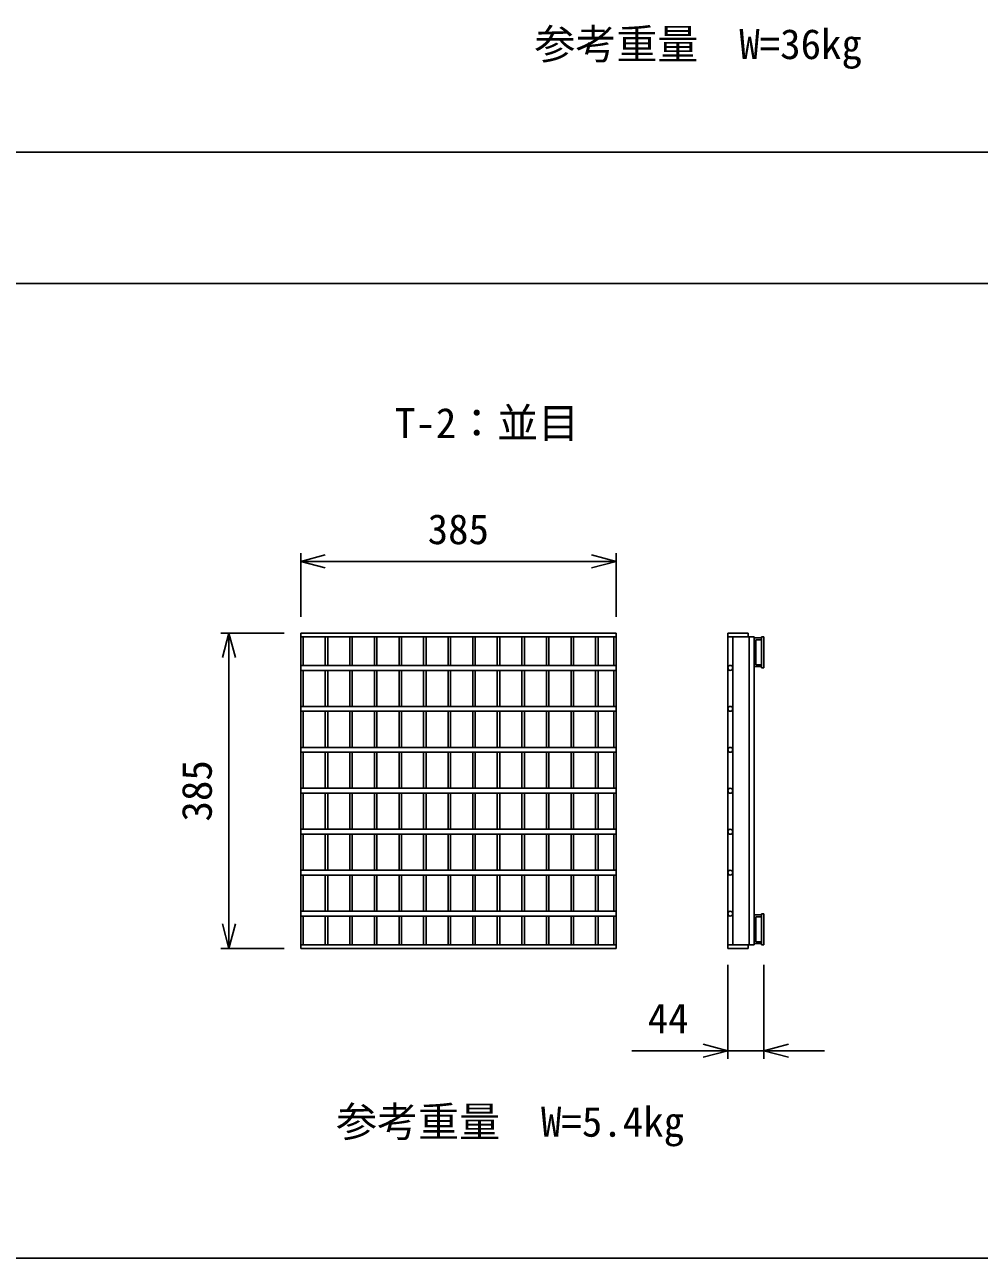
# Model space of a CAD drawing. Units: millimetres, scale not verified. Extents: x 12 to 21012, y 0 to 14850.
# Drawn here: x 3481 to 4646, y 6073 to 7578 of the extents above; entities that cross this region are included whole.
import ezdxf
from ezdxf.enums import TextEntityAlignment as Align

# ---------------------------------------------------------------- set-up
doc = ezdxf.new("R2010")
doc.units = ezdxf.units.MM
doc.header["$LTSCALE"] = 25
for name, color, linetype, lineweight in [('DIM', 7, 'Continuous', 25), ('HATCH', 6, 'Continuous', 25), ('TXT', 7, 'Continuous', 25)]:
    doc.layers.add(name, color=color, linetype=linetype, lineweight=lineweight)
doc.styles.add('ＭＳ ゴシック', font='')
doc.styles.get('ＭＳ ゴシック').set_extended_font_data('MS Gothic')

msp = doc.modelspace()

# ---------------------------------------------------------------- linework, layer by layer
at = {"layer": 'DIM'}
for p, q in [((3818.14, 6855.76), (3818.14, 6933.26)), ((3818.14, 6923.26), (3848.14, 6931.3)), ((4173.14, 6931.3), (4203.14, 6923.26)), ((4203.14, 6855.76), (4203.14, 6933.26)), ((4203.14, 6923.26), (3818.14, 6923.26)), ((3848.14, 6915.22), (3818.14, 6923.26)), ((4203.14, 6923.26), (4173.14, 6915.22)), ((3798.14, 6835.76), (3720.64, 6835.76)), ((3722.6, 6805.76), (3730.64, 6835.76)), ((3730.64, 6835.76), (3730.64, 6450.76)), ((3730.64, 6835.76), (3738.68, 6805.76)), ((3730.64, 6450.76), (3722.6, 6480.76)), ((3738.68, 6480.76), (3730.64, 6450.76)), ((3798.14, 6450.76), (3720.64, 6450.76)), ((4339.46, 6316.04), (4339.46, 6430.76)), ((4383.46, 6316.04), (4383.46, 6430.76)), ((4222.2, 6326.04), (4339.46, 6326.04)), ((4339.46, 6326.04), (4309.46, 6334.08)), ((4309.46, 6318), (4339.46, 6326.04)), ((4383.46, 6326.04), (4339.46, 6326.04)), ((4383.46, 6326.04), (4413.46, 6334.08)), ((4457.42, 6326.04), (4383.46, 6326.04)), ((4413.46, 6318), (4383.46, 6326.04))]:
    msp.add_line(p, q, dxfattribs=at)
at = {"layer": 'HATCH'}
for p, q in [((3818.14, 6835.76), (4203.14, 6835.76)), ((3818.14, 6450.76), (3818.14, 6835.76)), ((3818.14, 6831.26), (4203.14, 6831.26)), ((3821.14, 6831.26), (3821.14, 6796.26)), ((3848.14, 6831.26), (3848.14, 6796.26)), ((3851.14, 6831.26), (3851.14, 6796.26)), ((3878.14, 6831.26), (3878.14, 6796.26)), ((3881.14, 6831.26), (3881.14, 6796.26)), ((3908.14, 6831.26), (3908.14, 6796.26)), ((3911.14, 6831.26), (3911.14, 6796.26)), ((3938.14, 6831.26), (3938.14, 6796.26)), ((3941.14, 6831.26), (3941.14, 6796.26)), ((3968.14, 6831.26), (3968.14, 6796.26)), ((3971.14, 6831.26), (3971.14, 6796.26)), ((3998.14, 6831.26), (3998.14, 6796.26)), ((4001.14, 6831.26), (4001.14, 6796.26)), ((4028.14, 6831.26), (4028.14, 6796.26)), ((4031.14, 6831.26), (4031.14, 6796.26)), ((4058.14, 6831.26), (4058.14, 6796.26)), ((4061.14, 6831.26), (4061.14, 6796.26)), ((4088.14, 6831.26), (4088.14, 6796.26)), ((4091.14, 6831.26), (4091.14, 6796.26)), ((4118.14, 6831.26), (4118.14, 6796.26)), ((4121.14, 6831.26), (4121.14, 6796.26)), ((4148.14, 6831.26), (4148.14, 6796.26)), ((4151.14, 6831.26), (4151.14, 6796.26)), ((4178.14, 6831.26), (4178.14, 6796.26)), ((4181.14, 6831.26), (4181.14, 6796.26)), ((4200.14, 6831.26), (4200.14, 6796.26)), ((4203.14, 6450.76), (4203.14, 6835.76)), ((4339.46, 6835.76), (4339.46, 6450.76)), ((4339.46, 6835.76), (4364.46, 6835.76)), ((4339.46, 6831.26), (4371.46, 6831.26)), ((4345.46, 6831.26), (4345.46, 6455.26)), ((4364.46, 6835.76), (4364.46, 6831.26)), ((4365.46, 6831.26), (4365.46, 6455.26)), ((4371.46, 6831.26), (4371.46, 6455.26)), ((4371.46, 6829.76), (4380.46, 6829.76)), ((4371.46, 6794.76), (4371.46, 6829.76)), ((4380.46, 6827.46), (4373.76, 6827.46)), ((4373.76, 6827.46), (4373.76, 6797.06)), ((4380.46, 6793.26), (4380.46, 6831.26)), ((4380.46, 6831.26), (4383.46, 6831.26)), ((4383.46, 6831.26), (4383.46, 6793.26)), ((3818.14, 6796.26), (4203.14, 6796.26)), ((4380.46, 6794.76), (4371.46, 6794.76)), ((4373.76, 6797.06), (4380.46, 6797.06)), ((4383.46, 6793.26), (4380.46, 6793.26)), ((3818.14, 6790.26), (4203.14, 6790.26)), ((3821.14, 6790.26), (3821.14, 6746.26)), ((3848.14, 6790.26), (3848.14, 6746.26)), ((3851.14, 6790.26), (3851.14, 6746.26)), ((3878.14, 6790.26), (3878.14, 6746.26)), ((3881.14, 6790.26), (3881.14, 6746.26)), ((3908.14, 6790.26), (3908.14, 6746.26)), ((3911.14, 6790.26), (3911.14, 6746.26)), ((3938.14, 6790.26), (3938.14, 6746.26)), ((3941.14, 6790.26), (3941.14, 6746.26)), ((3968.14, 6790.26), (3968.14, 6746.26)), ((3971.14, 6790.26), (3971.14, 6746.26)), ((3998.14, 6790.26), (3998.14, 6746.26)), ((4001.14, 6790.26), (4001.14, 6746.26)), ((4028.14, 6790.26), (4028.14, 6746.26)), ((4031.14, 6790.26), (4031.14, 6746.26)), ((4058.14, 6790.26), (4058.14, 6746.26)), ((4061.14, 6790.26), (4061.14, 6746.26)), ((4088.14, 6790.26), (4088.14, 6746.26)), ((4091.14, 6790.26), (4091.14, 6746.26)), ((4118.14, 6790.26), (4118.14, 6746.26)), ((4121.14, 6790.26), (4121.14, 6746.26)), ((4148.14, 6790.26), (4148.14, 6746.26)), ((4151.14, 6790.26), (4151.14, 6746.26)), ((4178.14, 6790.26), (4178.14, 6746.26)), ((4181.14, 6790.26), (4181.14, 6746.26)), ((4200.14, 6790.26), (4200.14, 6746.26)), ((3818.14, 6746.26), (4203.14, 6746.26)), ((3818.14, 6740.26), (4203.14, 6740.26)), ((3821.14, 6740.26), (3821.14, 6696.26)), ((3848.14, 6740.26), (3848.14, 6696.26)), ((3851.14, 6740.26), (3851.14, 6696.26)), ((3878.14, 6740.26), (3878.14, 6696.26)), ((3881.14, 6740.26), (3881.14, 6696.26)), ((3908.14, 6740.26), (3908.14, 6696.26)), ((3911.14, 6740.26), (3911.14, 6696.26)), ((3938.14, 6740.26), (3938.14, 6696.26)), ((3941.14, 6740.26), (3941.14, 6696.26)), ((3968.14, 6740.26), (3968.14, 6696.26)), ((3971.14, 6740.26), (3971.14, 6696.26)), ((3998.14, 6740.26), (3998.14, 6696.26)), ((4001.14, 6740.26), (4001.14, 6696.26)), ((4028.14, 6740.26), (4028.14, 6696.26)), ((4031.14, 6740.26), (4031.14, 6696.26)), ((4058.14, 6740.26), (4058.14, 6696.26)), ((4061.14, 6740.26), (4061.14, 6696.26)), ((4088.14, 6740.26), (4088.14, 6696.26)), ((4091.14, 6740.26), (4091.14, 6696.26)), ((4118.14, 6740.26), (4118.14, 6696.26)), ((4121.14, 6740.26), (4121.14, 6696.26)), ((4148.14, 6740.26), (4148.14, 6696.26)), ((4151.14, 6740.26), (4151.14, 6696.26)), ((4178.14, 6740.26), (4178.14, 6696.26)), ((4181.14, 6740.26), (4181.14, 6696.26)), ((4200.14, 6740.26), (4200.14, 6696.26)), ((3818.14, 6696.26), (4203.14, 6696.26)), ((3818.14, 6690.26), (4203.14, 6690.26)), ((3821.14, 6690.26), (3821.14, 6646.26)), ((3848.14, 6690.26), (3848.14, 6646.26)), ((3851.14, 6690.26), (3851.14, 6646.26)), ((3878.14, 6690.26), (3878.14, 6646.26)), ((3881.14, 6690.26), (3881.14, 6646.26)), ((3908.14, 6690.26), (3908.14, 6646.26)), ((3911.14, 6690.26), (3911.14, 6646.26)), ((3938.14, 6690.26), (3938.14, 6646.26)), ((3941.14, 6690.26), (3941.14, 6646.26)), ((3968.14, 6690.26), (3968.14, 6646.26)), ((3971.14, 6690.26), (3971.14, 6646.26)), ((3998.14, 6690.26), (3998.14, 6646.26)), ((4001.14, 6690.26), (4001.14, 6646.26)), ((4028.14, 6690.26), (4028.14, 6646.26)), ((4031.14, 6690.26), (4031.14, 6646.26)), ((4058.14, 6690.26), (4058.14, 6646.26)), ((4061.14, 6690.26), (4061.14, 6646.26)), ((4088.14, 6690.26), (4088.14, 6646.26)), ((4091.14, 6690.26), (4091.14, 6646.26)), ((4118.14, 6690.26), (4118.14, 6646.26)), ((4121.14, 6690.26), (4121.14, 6646.26)), ((4148.14, 6690.26), (4148.14, 6646.26)), ((4151.14, 6690.26), (4151.14, 6646.26)), ((4178.14, 6690.26), (4178.14, 6646.26)), ((4181.14, 6690.26), (4181.14, 6646.26)), ((4200.14, 6690.26), (4200.14, 6646.26)), ((3818.14, 6646.26), (4203.14, 6646.26)), ((3818.14, 6640.26), (4203.14, 6640.26)), ((3821.14, 6640.26), (3821.14, 6596.26)), ((3848.14, 6640.26), (3848.14, 6596.26)), ((3851.14, 6640.26), (3851.14, 6596.26)), ((3878.14, 6640.26), (3878.14, 6596.26)), ((3881.14, 6640.26), (3881.14, 6596.26)), ((3908.14, 6640.26), (3908.14, 6596.26)), ((3911.14, 6640.26), (3911.14, 6596.26)), ((3938.14, 6640.26), (3938.14, 6596.26)), ((3941.14, 6640.26), (3941.14, 6596.26)), ((3968.14, 6640.26), (3968.14, 6596.26)), ((3971.14, 6640.26), (3971.14, 6596.26)), ((3998.14, 6640.26), (3998.14, 6596.26)), ((4001.14, 6640.26), (4001.14, 6596.26)), ((4028.14, 6640.26), (4028.14, 6596.26)), ((4031.14, 6640.26), (4031.14, 6596.26)), ((4058.14, 6640.26), (4058.14, 6596.26)), ((4061.14, 6640.26), (4061.14, 6596.26)), ((4088.14, 6640.26), (4088.14, 6596.26)), ((4091.14, 6640.26), (4091.14, 6596.26)), ((4118.14, 6640.26), (4118.14, 6596.26)), ((4121.14, 6640.26), (4121.14, 6596.26)), ((4148.14, 6640.26), (4148.14, 6596.26)), ((4151.14, 6640.26), (4151.14, 6596.26)), ((4178.14, 6640.26), (4178.14, 6596.26)), ((4181.14, 6640.26), (4181.14, 6596.26)), ((4200.14, 6640.26), (4200.14, 6596.26)), ((3818.14, 6596.26), (4203.14, 6596.26)), ((3818.14, 6590.26), (4203.14, 6590.26)), ((3821.14, 6590.26), (3821.14, 6546.26)), ((3848.14, 6590.26), (3848.14, 6546.26)), ((3851.14, 6590.26), (3851.14, 6546.26)), ((3878.14, 6590.26), (3878.14, 6546.26)), ((3881.14, 6590.26), (3881.14, 6546.26)), ((3908.14, 6590.26), (3908.14, 6546.26)), ((3911.14, 6590.26), (3911.14, 6546.26)), ((3938.14, 6590.26), (3938.14, 6546.26)), ((3941.14, 6590.26), (3941.14, 6546.26)), ((3968.14, 6590.26), (3968.14, 6546.26)), ((3971.14, 6590.26), (3971.14, 6546.26)), ((3998.14, 6590.26), (3998.14, 6546.26)), ((4001.14, 6590.26), (4001.14, 6546.26)), ((4028.14, 6590.26), (4028.14, 6546.26)), ((4031.14, 6590.26), (4031.14, 6546.26)), ((4058.14, 6590.26), (4058.14, 6546.26)), ((4061.14, 6590.26), (4061.14, 6546.26)), ((4088.14, 6590.26), (4088.14, 6546.26)), ((4091.14, 6590.26), (4091.14, 6546.26)), ((4118.14, 6590.26), (4118.14, 6546.26)), ((4121.14, 6590.26), (4121.14, 6546.26)), ((4148.14, 6590.26), (4148.14, 6546.26)), ((4151.14, 6590.26), (4151.14, 6546.26)), ((4178.14, 6590.26), (4178.14, 6546.26)), ((4181.14, 6590.26), (4181.14, 6546.26)), ((4200.14, 6590.26), (4200.14, 6546.26)), ((3818.14, 6546.26), (4203.14, 6546.26)), ((3818.14, 6540.26), (4203.14, 6540.26)), ((3821.14, 6540.26), (3821.14, 6496.26)), ((3848.14, 6540.26), (3848.14, 6496.26)), ((3851.14, 6540.26), (3851.14, 6496.26)), ((3878.14, 6540.26), (3878.14, 6496.26)), ((3881.14, 6540.26), (3881.14, 6496.26)), ((3908.14, 6540.26), (3908.14, 6496.26)), ((3911.14, 6540.26), (3911.14, 6496.26)), ((3938.14, 6540.26), (3938.14, 6496.26)), ((3941.14, 6540.26), (3941.14, 6496.26)), ((3968.14, 6540.26), (3968.14, 6496.26)), ((3971.14, 6540.26), (3971.14, 6496.26)), ((3998.14, 6540.26), (3998.14, 6496.26)), ((4001.14, 6540.26), (4001.14, 6496.26)), ((4028.14, 6540.26), (4028.14, 6496.26)), ((4031.14, 6540.26), (4031.14, 6496.26)), ((4058.14, 6540.26), (4058.14, 6496.26)), ((4061.14, 6540.26), (4061.14, 6496.26)), ((4088.14, 6540.26), (4088.14, 6496.26)), ((4091.14, 6540.26), (4091.14, 6496.26)), ((4118.14, 6540.26), (4118.14, 6496.26)), ((4121.14, 6540.26), (4121.14, 6496.26)), ((4148.14, 6540.26), (4148.14, 6496.26)), ((4151.14, 6540.26), (4151.14, 6496.26)), ((4178.14, 6540.26), (4178.14, 6496.26)), ((4181.14, 6540.26), (4181.14, 6496.26)), ((4200.14, 6540.26), (4200.14, 6496.26)), ((3818.14, 6496.26), (4203.14, 6496.26)), ((3818.14, 6490.26), (4203.14, 6490.26)), ((3821.14, 6490.26), (3821.14, 6455.26)), ((3848.14, 6490.26), (3848.14, 6455.26)), ((3851.14, 6490.26), (3851.14, 6455.26)), ((3878.14, 6490.26), (3878.14, 6455.26)), ((3881.14, 6490.26), (3881.14, 6455.26)), ((3908.14, 6490.26), (3908.14, 6455.26)), ((3911.14, 6490.26), (3911.14, 6455.26)), ((3938.14, 6490.26), (3938.14, 6455.26)), ((3941.14, 6490.26), (3941.14, 6455.26)), ((3968.14, 6490.26), (3968.14, 6455.26)), ((3971.14, 6490.26), (3971.14, 6455.26)), ((3998.14, 6490.26), (3998.14, 6455.26)), ((4001.14, 6490.26), (4001.14, 6455.26)), ((4028.14, 6490.26), (4028.14, 6455.26)), ((4031.14, 6490.26), (4031.14, 6455.26)), ((4058.14, 6490.26), (4058.14, 6455.26)), ((4061.14, 6490.26), (4061.14, 6455.26)), ((4088.14, 6490.26), (4088.14, 6455.26)), ((4091.14, 6490.26), (4091.14, 6455.26)), ((4118.14, 6490.26), (4118.14, 6455.26)), ((4121.14, 6490.26), (4121.14, 6455.26)), ((4148.14, 6490.26), (4148.14, 6455.26)), ((4151.14, 6490.26), (4151.14, 6455.26)), ((4178.14, 6490.26), (4178.14, 6455.26)), ((4181.14, 6490.26), (4181.14, 6455.26)), ((4200.14, 6490.26), (4200.14, 6455.26)), ((4371.46, 6491.76), (4371.46, 6456.76)), ((4380.46, 6491.76), (4371.46, 6491.76)), ((4380.46, 6493.26), (4380.46, 6455.26)), ((4383.46, 6493.26), (4380.46, 6493.26)), ((4383.46, 6455.26), (4383.46, 6493.26)), ((4373.76, 6459.06), (4373.76, 6489.46)), ((4373.76, 6489.46), (4380.46, 6489.46)), ((3818.14, 6455.26), (4203.14, 6455.26)), ((3818.14, 6450.76), (4203.14, 6450.76)), ((4339.46, 6455.26), (4371.46, 6455.26)), ((4339.46, 6450.76), (4364.46, 6450.76)), ((4364.46, 6455.26), (4364.46, 6450.76)), ((4371.46, 6456.76), (4380.46, 6456.76)), ((4380.46, 6459.06), (4373.76, 6459.06)), ((4380.46, 6455.26), (4383.46, 6455.26))]:
    msp.add_line(p, q, dxfattribs=at)
for centre in [(4342.46, 6793.26), (4342.46, 6743.26), (4342.46, 6693.26), (4342.46, 6643.26), (4342.46, 6593.26), (4342.46, 6543.26), (4342.46, 6493.26)]:
    msp.add_circle(centre, 3, dxfattribs=at)
at = {"layer": 'TXT'}
for p, q in [((2262.5, 7422.57), (8362.5, 7422.57)), ((2262.5, 7262.57), (8362.5, 7262.57)), ((8362.5, 6072.57), (2262.5, 6072.57))]:
    msp.add_line(p, q, dxfattribs=at)

# ---------------------------------------------------------------- texts
at = {"layer": 'DIM', "style": 'ＭＳ ゴシック'}
for s, p in [('参考重量\u3000W=36kg', (4103.45, 7525.37)), ('385', (3973.14, 6933.26)), ('44', (4241.71, 6336.04)), ('参考重量\u3000W=5.4kg', (3861.41, 6210.02))]:
    msp.add_text(s, height=36.66, dxfattribs=at).set_placement(p, align=Align.BOTTOM_LEFT)
msp.add_text('385', height=36.66, rotation=90, dxfattribs=at).set_placement((3720.64, 6605.76), align=Align.BOTTOM_LEFT)
at = {"layer": 'TXT', "style": 'ＭＳ ゴシック'}
msp.add_text('T-2：並目 ', height=36.66, dxfattribs=at).set_placement((3933.18, 7062.85), align=Align.BOTTOM_LEFT)

doc.saveas('drawing.dxf')
